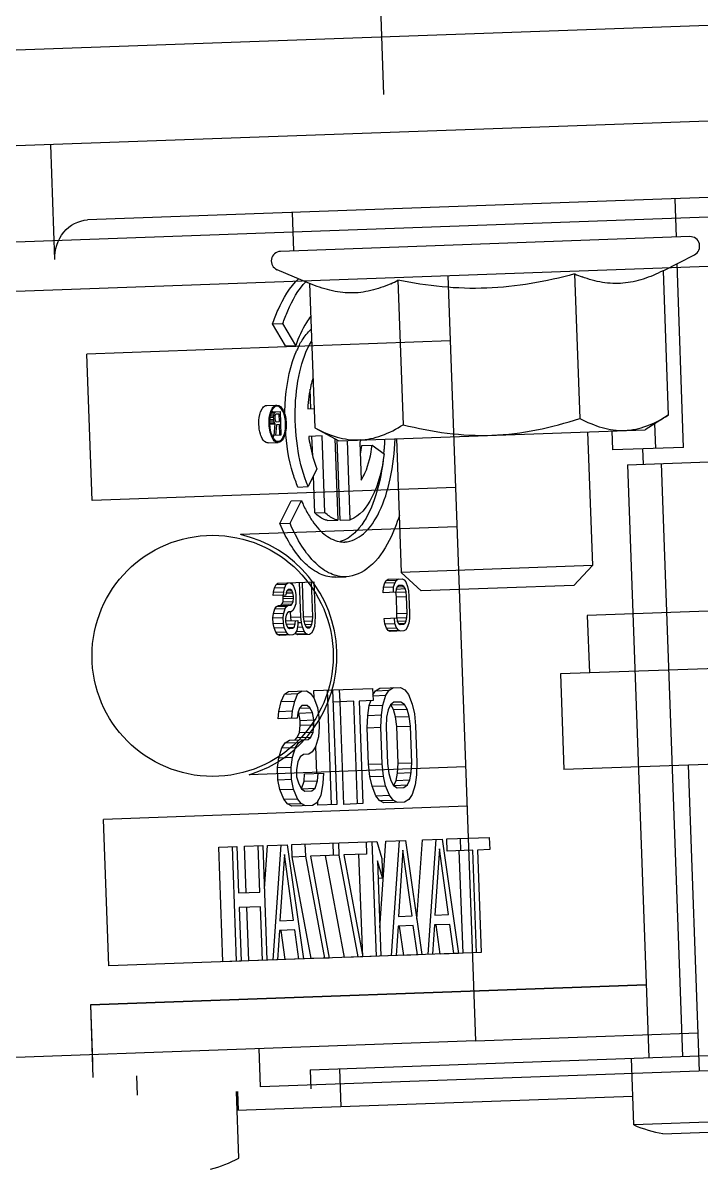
# Model space of a CAD drawing. Header units: millimetres. Extents: x 8884 to 18446, y 10737 to 16556.
# Drawn here: x 11181.002 to 11181.888, y 15459.69 to 15461.187 of the extents above; entities that cross this region are included whole.
import ezdxf

# ---------------------------------------------------------------- set-up
doc = ezdxf.new("R2010")
doc.units = ezdxf.units.MM
doc.layers.add('ENSAMBLES', color=7, linetype='Continuous')
doc.layers.add('FEATURES', color=7, linetype='Continuous')

msp = doc.modelspace()

# ---------------------------------------------------------------- linework, layer by layer
at = {"color": 252, "linetype": 'Continuous'}
for p, q in [((11181.4736, 15461.094, 84.487), (11181.4664, 15461.2939, 84.487)), ((11182.3454, 15461.2004, 84.487), (11180.1968, 15461.1231, 84.487)), ((11182.3499, 15461.0755, 84.487), (11180.2012, 15460.9982, 84.487)), ((11180.8553, 15460.8967, 84.487), (11182.3543, 15460.9506, 84.487)), ((11181.8556, 15460.9076, 84.487), (11181.8538, 15460.9576, 84.487)), ((11181.3559, 15460.8896, 84.487), (11181.3541, 15460.9396, 84.487)), ((11181.8731, 15460.9082, 84.487), (11181.3384, 15460.889, 84.487)), ((11182.3567, 15460.8856, 84.487), (11180.8577, 15460.8317, 84.487)), ((11181.8381, 15460.8636, 84.487), (11181.8792, 15460.8846, 84.487)), ((11181.3765, 15460.847, 84.487), (11181.334, 15460.865, 84.487)), ((11181.5572, 15460.8569, 84.487), (11181.5931, 15459.8575, 84.487)), ((11181.7227, 15460.8595, 84.487), (11181.7295, 15460.6708, 84.487)), ((11181.8381, 15460.8636, 84.487), (11181.8449, 15460.6749, 84.487)), ((11181.3765, 15460.847, 84.487), (11181.3833, 15460.6583, 84.487)), ((11181.4919, 15460.8512, 84.487), (11181.4987, 15460.6625, 84.487)), ((11181.5603, 15460.7719, 84.487), (11181.0856, 15460.7548, 84.487)), ((11181.0924, 15460.5634, 84.487), (11181.0856, 15460.7548, 84.487)), ((11181.8449, 15460.6749, 84.487), (11181.8146, 15460.656, 84.487)), ((11181.3833, 15460.6583, 84.487), (11181.4148, 15460.6416, 84.487)), ((11181.4148, 15460.6416, 84.487), (11181.8146, 15460.656, 84.487)), ((11181.7396, 15460.6533, 84.487), (11181.7459, 15460.4784, 84.487)), ((11181.4898, 15460.6443, 84.487), (11181.4961, 15460.4694, 84.487)), ((11181.5671, 15460.5805, 84.487), (11181.0924, 15460.5634, 84.487)), ((11181.569, 15460.529, 84.487), (11181.2862, 15460.5189, 84.487)), ((11181.7459, 15460.4784, 84.487), (11181.4961, 15460.4694, 84.487)), ((11181.4961, 15460.4694, 84.487), (11181.522, 15460.4453, 84.487)), ((11181.7459, 15460.4784, 84.487), (11181.7218, 15460.4525, 84.487)), ((11181.7218, 15460.4525, 84.487), (11181.522, 15460.4453, 84.487)), ((11182.3729, 15460.4359, 84.487), (11181.7392, 15460.4131, 84.487)), ((11181.7392, 15460.4131, 84.487), (11181.7419, 15460.3382, 84.487)), ((11182.3756, 15460.3609, 84.487), (11181.7043, 15460.3368, 84.487)), ((11181.7043, 15460.3368, 84.487), (11181.7087, 15460.2119, 84.487)), ((11182.38, 15460.236, 84.487), (11181.7087, 15460.2119, 84.487)), ((11181.5803, 15460.2153, 84.487), (11181.2975, 15460.2051, 84.487)), ((11181.8857, 15459.818, 84.487), (11181.8713, 15460.2177, 84.487)), ((11181.5821, 15460.1639, 84.487), (11181.1074, 15460.1468, 84.487)), ((11181.1143, 15459.9554, 84.487), (11181.1074, 15460.1468, 84.487)), ((11181.589, 15459.9724, 84.487), (11181.1144, 15459.9554, 84.487)), ((11181.5931, 15459.8575, 84.487), (11181.8839, 15459.868, 84.487)), ((11181.5931, 15459.8575, 84.487), (11180.8497, 15459.8308, 84.487)), ((11181.5931, 15459.8576, 84.487), (11181.5931, 15459.8575, 84.487)), ((11181.3125, 15459.7974, 84.487), (11181.3107, 15459.8473, 84.487)), ((11182.3944, 15459.8363, 84.487), (11181.3125, 15459.7974, 84.487))]:
    msp.add_line(p, q, dxfattribs=at)
msp.add_circle((11181.2498, 15460.3605, 84.487), 0.1575, dxfattribs=at)
for centre, radius, start, end in [((11181.8735, 15460.8958, 84.487), 0.0125, 297.0597, 92.0597), ((11181.3389, 15460.8765, 84.487), 0.0125, 92.0597, 247.0597), ((11181.8015, 15461.0452, 84.487), 0.2017, 247.0142, 249.9669), ((11181.4, 15461.0308, 84.487), 0.2017, 294.1524, 297.1052), ((11181.2498, 15460.3605, 84.487), 0.1625, 287.0597, 77.0597)]:
    msp.add_arc(centre, radius, start, end, dxfattribs=at)
for points, start_tangent, end_tangent in [([(11181.7227, 15460.8595, 84.487), (11181.6658, 15460.8469, 84.487), (11181.6078, 15460.8409, 84.487)], (-0.96509, -0.261918), (-0.999354, -0.03594)), ([(11181.8381, 15460.8636, 84.487), (11181.8122, 15460.8528, 84.487), (11181.7858, 15460.8474, 84.487), (11181.759, 15460.8485, 84.487), (11181.7324, 15460.8557, 84.487)], (-0.890533, -0.454918), (-0.93977, 0.341809)), ([(11181.4825, 15460.8467, 84.487), (11181.4564, 15460.8377, 84.487), (11181.4298, 15460.8346, 84.487), (11181.4031, 15460.8381, 84.487), (11181.3765, 15460.847, 84.487)], (-0.912788, -0.408433), (-0.920911, 0.389773)), ([(11181.6078, 15460.8409, 84.487), (11181.5496, 15460.8427, 84.487), (11181.4919, 15460.8512, 84.487)], (-0.999354, -0.03594), (-0.981411, 0.191916)), ([(11181.4416, 15460.6426, 84.487), (11181.4562, 15460.6443, 84.487), (11181.4706, 15460.6484, 84.487), (11181.4987, 15460.6625, 84.487)], (0.999354, 0.03594), (0.847496, 0.530802)), ([(11181.4987, 15460.6625, 84.487), (11181.5562, 15460.6515, 84.487), (11181.6147, 15460.6488, 84.487)], (0.970116, -0.242641), (0.999354, 0.03594)), ([(11181.6147, 15460.6488, 84.487), (11181.6729, 15460.6557, 84.487), (11181.7295, 15460.6708, 84.487)], (0.999354, 0.03594), (0.95018, 0.311701)), ([(11181.7295, 15460.6708, 84.487), (11181.7585, 15460.6588, 84.487), (11181.7731, 15460.6557, 84.487), (11181.7878, 15460.655, 84.487)], (0.883436, -0.468552), (0.999354, 0.03594)), ([(11181.7878, 15460.655, 84.487), (11181.8024, 15460.6568, 84.487), (11181.8168, 15460.6609, 84.487), (11181.8449, 15460.6749, 84.487)], (0.999354, 0.03594), (0.847496, 0.530802)), ([(11181.3833, 15460.6583, 84.487), (11181.4123, 15460.6463, 84.487), (11181.4269, 15460.6433, 84.487), (11181.4416, 15460.6426, 84.487)], (0.883436, -0.468552), (0.999354, 0.03594))]:
    msp.add_spline(points, degree=3, dxfattribs=dict(at, start_tangent=start_tangent, end_tangent=end_tangent))
at = {"layer": 'ENSAMBLES', "color": 252, "linetype": 'Continuous'}
for p, q in [((11181.0437, 15460.8784, 84.487), (11181.0383, 15461.0283, 84.487)), ((11182.3824, 15460.9766, 84.487), (11181.0864, 15460.93, 84.487)), ((11181.865, 15460.6328, 84.487), (11181.8564, 15460.873, 84.487)), ((11181.3282, 15460.7941, 84.487), (11181.3415, 15460.7946, 84.487)), ((11181.345, 15460.7654, 84.487), (11181.3282, 15460.7941, 84.487)), ((11181.3584, 15460.7659, 84.487), (11181.3415, 15460.7946, 84.487)), ((11181.345, 15460.7654, 84.487), (11181.3584, 15460.7659, 84.487)), ((11181.3783, 15460.6833, 84.487), (11181.3773, 15460.7089, 84.487)), ((11181.3204, 15460.6877, 84.487), (11181.3338, 15460.6882, 84.487)), ((11181.3259, 15460.6767, 84.487), (11181.3303, 15460.6768, 84.487)), ((11181.3266, 15460.6787, 84.487), (11181.3312, 15460.6788, 84.487)), ((11181.3268, 15460.6793, 84.487), (11181.3379, 15460.6797, 84.487)), ((11181.3297, 15460.6742, 84.487), (11181.3303, 15460.6768, 84.487)), ((11181.3303, 15460.6768, 84.487), (11181.3312, 15460.6788, 84.487)), ((11181.3315, 15460.6756, 84.487), (11181.3311, 15460.6742, 84.487)), ((11181.3312, 15460.6788, 84.487), (11181.3323, 15460.6795, 84.487)), ((11181.3322, 15460.6763, 84.487), (11181.3315, 15460.6756, 84.487)), ((11181.3366, 15460.6764, 84.487), (11181.3322, 15460.6763, 84.487)), ((11181.337, 15460.6666, 84.487), (11181.3366, 15460.6764, 84.487)), ((11181.3379, 15460.6797, 84.487), (11181.339, 15460.6489, 84.487)), ((11181.374, 15460.6832, 84.487), (11181.3824, 15460.6835, 84.487)), ((11181.3241, 15460.6674, 84.487), (11181.3299, 15460.6676, 84.487)), ((11181.3242, 15460.6648, 84.487), (11181.3307, 15460.665, 84.487)), ((11181.3242, 15460.6635, 84.487), (11181.3317, 15460.6637, 84.487)), ((11181.3246, 15460.6694, 84.487), (11181.3296, 15460.6696, 84.487)), ((11181.3248, 15460.672, 84.487), (11181.3295, 15460.6722, 84.487)), ((11181.3251, 15460.674, 84.487), (11181.3297, 15460.6742, 84.487)), ((11181.3295, 15460.6722, 84.487), (11181.3297, 15460.6742, 84.487)), ((11181.3296, 15460.6696, 84.487), (11181.3295, 15460.6722, 84.487)), ((11181.3299, 15460.6676, 84.487), (11181.3296, 15460.6696, 84.487)), ((11181.3307, 15460.665, 84.487), (11181.3299, 15460.6676, 84.487)), ((11181.3302, 15460.6486, 84.487), (11181.3317, 15460.6637, 84.487)), ((11181.3317, 15460.6637, 84.487), (11181.3307, 15460.665, 84.487)), ((11181.3311, 15460.6742, 84.487), (11181.3309, 15460.6723, 84.487)), ((11181.3309, 15460.6723, 84.487), (11181.331, 15460.6703, 84.487)), ((11181.331, 15460.6703, 84.487), (11181.3313, 15460.6683, 84.487)), ((11181.3313, 15460.6683, 84.487), (11181.3318, 15460.667, 84.487)), ((11181.3318, 15460.667, 84.487), (11181.3326, 15460.6664, 84.487)), ((11181.3332, 15460.6625, 84.487), (11181.3318, 15460.6486, 84.487)), ((11181.3326, 15460.6664, 84.487), (11181.337, 15460.6666, 84.487)), ((11181.3371, 15460.6626, 84.487), (11181.3332, 15460.6625, 84.487)), ((11181.3376, 15460.6488, 84.487), (11181.3371, 15460.6626, 84.487)), ((11181.8287, 15460.6315, 84.487), (11181.8276, 15460.6641, 84.487)), ((11181.3274, 15460.6481, 84.487), (11181.3288, 15460.6455, 84.487)), ((11181.339, 15460.6489, 84.487), (11181.3276, 15460.6485, 84.487)), ((11181.3292, 15460.6473, 84.487), (11181.3284, 15460.6455, 84.487)), ((11181.3929, 15460.6478, 84.487), (11181.3753, 15460.6472, 84.487)), ((11181.3805, 15460.6216, 84.487), (11181.3795, 15460.6473, 84.487)), ((11181.3965, 15460.5476, 84.487), (11181.3929, 15460.6478, 84.487)), ((11181.7727, 15460.6295, 84.487), (11181.7718, 15460.6544, 84.487)), ((11181.3222, 15460.6388, 84.487), (11181.3355, 15460.6393, 84.487)), ((11181.4094, 15460.6445, 84.487), (11181.4132, 15460.5377, 84.487)), ((11181.4162, 15460.5378, 84.487), (11181.4124, 15460.6429, 84.487)), ((11181.4296, 15460.5383, 84.487), (11181.4258, 15460.642, 84.487)), ((11181.4438, 15460.643, 84.487), (11181.4423, 15460.6398, 84.487)), ((11181.4423, 15460.6398, 84.487), (11181.444, 15460.5901, 84.487)), ((11181.4449, 15460.6354, 84.487), (11181.4582, 15460.6358, 84.487)), ((11181.4582, 15460.6358, 84.487), (11181.4738, 15460.6243, 84.487)), ((11181.865, 15460.6328, 84.487), (11181.7727, 15460.6295, 84.487)), ((11181.8113, 15460.6308, 84.487), (11181.812, 15460.6109, 84.487)), ((11181.3861, 15460.6048, 84.487), (11181.3746, 15460.5816, 84.487)), ((11181.3832, 15460.5472, 84.487), (11181.3814, 15460.5954, 84.487)), ((11181.3612, 15460.5811, 84.487), (11181.3746, 15460.5816, 84.487)), ((11181.3375, 15460.5333, 84.487), (11181.3523, 15460.5631, 84.487)), ((11181.3509, 15460.5338, 84.487), (11181.3657, 15460.5636, 84.487)), ((11181.3523, 15460.5631, 84.487), (11181.3657, 15460.5636, 84.487)), ((11181.3832, 15460.5472, 84.487), (11181.3965, 15460.5476, 84.487)), ((11181.3375, 15460.5333, 84.487), (11181.3509, 15460.5338, 84.487)), ((11181.3999, 15460.5373, 84.487), (11181.4132, 15460.5377, 84.487)), ((11181.4162, 15460.5378, 84.487), (11181.4296, 15460.5383, 84.487)), ((11181.3308, 15460.4494, 84.487), (11181.3327, 15460.4538, 84.487)), ((11181.3327, 15460.4538, 84.487), (11181.3352, 15460.4554, 84.487)), ((11181.3327, 15460.4538, 84.487), (11181.346, 15460.4543, 84.487)), ((11181.3352, 15460.4554, 84.487), (11181.3821, 15460.4571, 84.487)), ((11181.3441, 15460.4499, 84.487), (11181.346, 15460.4543, 84.487)), ((11181.346, 15460.4543, 84.487), (11181.3486, 15460.4559, 84.487)), ((11181.3511, 15460.4559, 84.487), (11181.3533, 15460.4546, 84.487)), ((11181.3533, 15460.4546, 84.487), (11181.3554, 15460.4517, 84.487)), ((11181.3554, 15460.4517, 84.487), (11181.3577, 15460.446, 84.487)), ((11181.3652, 15460.4114, 84.487), (11181.3635, 15460.4564, 84.487)), ((11181.3666, 15460.4565, 84.487), (11181.3682, 15460.4115, 84.487)), ((11181.3806, 15460.412, 84.487), (11181.379, 15460.457, 84.487)), ((11181.3821, 15460.4571, 84.487), (11181.3837, 15460.4121, 84.487)), ((11181.4107, 15460.4633, 84.487), (11181.4241, 15460.4638, 84.487)), ((11181.4729, 15460.4502, 84.487), (11181.4747, 15460.456, 84.487)), ((11181.4729, 15460.4502, 84.487), (11181.4862, 15460.4506, 84.487)), ((11181.4747, 15460.456, 84.487), (11181.4767, 15460.459, 84.487)), ((11181.4747, 15460.456, 84.487), (11181.4881, 15460.4565, 84.487)), ((11181.4767, 15460.459, 84.487), (11181.4792, 15460.4606, 84.487)), ((11181.4767, 15460.459, 84.487), (11181.49, 15460.4595, 84.487)), ((11181.4792, 15460.4606, 84.487), (11181.4972, 15460.4612, 84.487)), ((11181.486, 15460.4434, 84.487), (11181.4862, 15460.4506, 84.487)), ((11181.4862, 15460.4506, 84.487), (11181.4881, 15460.4565, 84.487)), ((11181.4881, 15460.4565, 84.487), (11181.49, 15460.4595, 84.487)), ((11181.4909, 15460.4508, 84.487), (11181.4894, 15460.4478, 84.487)), ((11181.49, 15460.4595, 84.487), (11181.4926, 15460.461, 84.487)), ((11181.4929, 15460.4523, 84.487), (11181.4909, 15460.4508, 84.487)), ((11181.4909, 15460.4508, 84.487), (11181.4996, 15460.4511, 84.487)), ((11181.4975, 15460.4525, 84.487), (11181.4929, 15460.4523, 84.487)), ((11181.4972, 15460.4612, 84.487), (11181.4998, 15460.4598, 84.487)), ((11181.4996, 15460.4511, 84.487), (11181.4975, 15460.4525, 84.487)), ((11181.5013, 15460.4483, 84.487), (11181.4996, 15460.4511, 84.487)), ((11181.4998, 15460.4598, 84.487), (11181.502, 15460.457, 84.487)), ((11181.502, 15460.457, 84.487), (11181.5043, 15460.4513, 84.487)), ((11181.5043, 15460.4513, 84.487), (11181.5055, 15460.4455, 84.487)), ((11181.3291, 15460.4392, 84.487), (11181.3294, 15460.4435, 84.487)), ((11181.3455, 15460.4398, 84.487), (11181.3291, 15460.4392, 84.487)), ((11181.3294, 15460.4435, 84.487), (11181.3308, 15460.4494, 84.487)), ((11181.3294, 15460.4435, 84.487), (11181.3428, 15460.444, 84.487)), ((11181.3308, 15460.4494, 84.487), (11181.3441, 15460.4499, 84.487)), ((11181.342, 15460.4382, 84.487), (11181.3418, 15460.4396, 84.487)), ((11181.342, 15460.4382, 84.487), (11181.3554, 15460.4387, 84.487)), ((11181.3421, 15460.4353, 84.487), (11181.342, 15460.4382, 84.487)), ((11181.3421, 15460.4353, 84.487), (11181.3555, 15460.4358, 84.487)), ((11181.3424, 15460.4397, 84.487), (11181.3428, 15460.444, 84.487)), ((11181.3428, 15460.444, 84.487), (11181.3441, 15460.4499, 84.487)), ((11181.3459, 15460.4427, 84.487), (11181.3455, 15460.4398, 84.487)), ((11181.3469, 15460.4456, 84.487), (11181.3459, 15460.4427, 84.487)), ((11181.3459, 15460.4427, 84.487), (11181.3547, 15460.443, 84.487)), ((11181.3484, 15460.4471, 84.487), (11181.3469, 15460.4456, 84.487)), ((11181.3469, 15460.4456, 84.487), (11181.3531, 15460.4458, 84.487)), ((11181.3515, 15460.4472, 84.487), (11181.3484, 15460.4471, 84.487)), ((11181.3531, 15460.4458, 84.487), (11181.3515, 15460.4472, 84.487)), ((11181.3547, 15460.443, 84.487), (11181.3531, 15460.4458, 84.487)), ((11181.3554, 15460.4387, 84.487), (11181.3547, 15460.443, 84.487)), ((11181.3551, 15460.4314, 84.487), (11181.3555, 15460.4358, 84.487)), ((11181.3555, 15460.4358, 84.487), (11181.3554, 15460.4387, 84.487)), ((11181.3577, 15460.446, 84.487), (11181.3584, 15460.4402, 84.487)), ((11181.3584, 15460.4402, 84.487), (11181.3586, 15460.4344, 84.487)), ((11181.4726, 15460.4429, 84.487), (11181.4729, 15460.4502, 84.487)), ((11181.4891, 15460.4435, 84.487), (11181.4726, 15460.4429, 84.487)), ((11181.4894, 15460.4478, 84.487), (11181.4891, 15460.4435, 84.487)), ((11181.4891, 15460.4435, 84.487), (11181.5025, 15460.444, 84.487)), ((11181.4898, 15460.4377, 84.487), (11181.4891, 15460.4435, 84.487)), ((11181.4894, 15460.4478, 84.487), (11181.5013, 15460.4483, 84.487)), ((11181.4898, 15460.4377, 84.487), (11181.5032, 15460.4382, 84.487)), ((11181.4906, 15460.4159, 84.487), (11181.4898, 15460.4377, 84.487)), ((11181.5025, 15460.444, 84.487), (11181.5013, 15460.4483, 84.487)), ((11181.5032, 15460.4382, 84.487), (11181.5025, 15460.444, 84.487)), ((11181.504, 15460.4164, 84.487), (11181.5032, 15460.4382, 84.487)), ((11181.5055, 15460.4455, 84.487), (11181.5063, 15460.4383, 84.487)), ((11181.5063, 15460.4383, 84.487), (11181.5071, 15460.4165, 84.487)), ((11181.3294, 15460.4159, 84.487), (11181.3312, 15460.4218, 84.487)), ((11181.3312, 15460.4218, 84.487), (11181.3332, 15460.4248, 84.487)), ((11181.3312, 15460.4218, 84.487), (11181.3446, 15460.4223, 84.487)), ((11181.3332, 15460.4248, 84.487), (11181.3357, 15460.4263, 84.487)), ((11181.3332, 15460.4248, 84.487), (11181.3466, 15460.4253, 84.487)), ((11181.3357, 15460.4263, 84.487), (11181.3522, 15460.4269, 84.487)), ((11181.3388, 15460.4264, 84.487), (11181.3403, 15460.428, 84.487)), ((11181.3403, 15460.428, 84.487), (11181.3418, 15460.4309, 84.487)), ((11181.3403, 15460.428, 84.487), (11181.3537, 15460.4284, 84.487)), ((11181.3418, 15460.4309, 84.487), (11181.3421, 15460.4353, 84.487)), ((11181.3418, 15460.4309, 84.487), (11181.3551, 15460.4314, 84.487)), ((11181.3428, 15460.4164, 84.487), (11181.3446, 15460.4223, 84.487)), ((11181.3446, 15460.4223, 84.487), (11181.3466, 15460.4253, 84.487)), ((11181.3466, 15460.4253, 84.487), (11181.3491, 15460.4268, 84.487)), ((11181.3522, 15460.4269, 84.487), (11181.3537, 15460.4284, 84.487)), ((11181.3537, 15460.4284, 84.487), (11181.3551, 15460.4314, 84.487)), ((11181.3565, 15460.4227, 84.487), (11181.3545, 15460.4197, 84.487)), ((11181.3583, 15460.4286, 84.487), (11181.3565, 15460.4227, 84.487)), ((11181.3586, 15460.4344, 84.487), (11181.3583, 15460.4286, 84.487)), ((11181.3286, 15460.4101, 84.487), (11181.3294, 15460.4159, 84.487)), ((11181.3286, 15460.4101, 84.487), (11181.3419, 15460.4106, 84.487)), ((11181.3288, 15460.4028, 84.487), (11181.3286, 15460.4101, 84.487)), ((11181.3294, 15460.4159, 84.487), (11181.3428, 15460.4164, 84.487)), ((11181.3419, 15460.4106, 84.487), (11181.3428, 15460.4164, 84.487)), ((11181.3422, 15460.4033, 84.487), (11181.3419, 15460.4106, 84.487)), ((11181.3447, 15460.4063, 84.487), (11181.3612, 15460.4069, 84.487)), ((11181.346, 15460.4136, 84.487), (11181.3451, 15460.4092, 84.487)), ((11181.3451, 15460.4092, 84.487), (11181.3452, 15460.4049, 84.487)), ((11181.3474, 15460.4166, 84.487), (11181.346, 15460.4136, 84.487)), ((11181.3494, 15460.4181, 84.487), (11181.3474, 15460.4166, 84.487)), ((11181.3525, 15460.4182, 84.487), (11181.3494, 15460.4181, 84.487)), ((11181.3518, 15460.4109, 84.487), (11181.3515, 15460.4182, 84.487)), ((11181.3518, 15460.4109, 84.487), (11181.3652, 15460.4114, 84.487)), ((11181.3523, 15460.4066, 84.487), (11181.3518, 15460.4109, 84.487)), ((11181.3545, 15460.4197, 84.487), (11181.3525, 15460.4182, 84.487)), ((11181.3577, 15460.4024, 84.487), (11181.3581, 15460.4068, 84.487)), ((11181.3612, 15460.4069, 84.487), (11181.3609, 15460.4011, 84.487)), ((11181.3659, 15460.4042, 84.487), (11181.3652, 15460.4114, 84.487)), ((11181.3682, 15460.4115, 84.487), (11181.3806, 15460.412, 84.487)), ((11181.3682, 15460.4115, 84.487), (11181.369, 15460.4057, 84.487)), ((11181.369, 15460.4057, 84.487), (11181.3803, 15460.4061, 84.487)), ((11181.369, 15460.4057, 84.487), (11181.3702, 15460.4014, 84.487)), ((11181.3795, 15460.4017, 84.487), (11181.3803, 15460.4061, 84.487)), ((11181.3803, 15460.4061, 84.487), (11181.3806, 15460.412, 84.487)), ((11181.3837, 15460.4121, 84.487), (11181.3835, 15460.4048, 84.487)), ((11181.4738, 15460.4095, 84.487), (11181.4903, 15460.4101, 84.487)), ((11181.4746, 15460.4023, 84.487), (11181.4738, 15460.4095, 84.487)), ((11181.4879, 15460.4027, 84.487), (11181.4872, 15460.41, 84.487)), ((11181.4903, 15460.4101, 84.487), (11181.4906, 15460.4159, 84.487)), ((11181.4903, 15460.4101, 84.487), (11181.5037, 15460.4106, 84.487)), ((11181.4903, 15460.4101, 84.487), (11181.4909, 15460.4058, 84.487)), ((11181.4904, 15460.4057, 84.487), (11181.5028, 15460.4062, 84.487)), ((11181.4906, 15460.4159, 84.487), (11181.504, 15460.4164, 84.487)), ((11181.4909, 15460.4058, 84.487), (11181.4926, 15460.4029, 84.487)), ((11181.5013, 15460.4032, 84.487), (11181.5028, 15460.4062, 84.487)), ((11181.5028, 15460.4062, 84.487), (11181.5037, 15460.4106, 84.487)), ((11181.5037, 15460.4106, 84.487), (11181.504, 15460.4164, 84.487)), ((11181.5068, 15460.4092, 84.487), (11181.506, 15460.4034, 84.487)), ((11181.5071, 15460.4165, 84.487), (11181.5068, 15460.4092, 84.487)), ((11181.3288, 15460.4028, 84.487), (11181.3422, 15460.4033, 84.487)), ((11181.3301, 15460.3971, 84.487), (11181.3288, 15460.4028, 84.487)), ((11181.3301, 15460.3971, 84.487), (11181.3434, 15460.3975, 84.487)), ((11181.3323, 15460.3913, 84.487), (11181.3301, 15460.3971, 84.487)), ((11181.3323, 15460.3913, 84.487), (11181.3457, 15460.3918, 84.487)), ((11181.3345, 15460.3885, 84.487), (11181.3323, 15460.3913, 84.487)), ((11181.3434, 15460.3975, 84.487), (11181.3422, 15460.4033, 84.487)), ((11181.3457, 15460.3918, 84.487), (11181.3434, 15460.3975, 84.487)), ((11181.3452, 15460.4049, 84.487), (11181.3464, 15460.4006, 84.487)), ((11181.3479, 15460.389, 84.487), (11181.3457, 15460.3918, 84.487)), ((11181.3464, 15460.402, 84.487), (11181.3577, 15460.4024, 84.487)), ((11181.3464, 15460.4006, 84.487), (11181.3481, 15460.3977, 84.487)), ((11181.3481, 15460.3977, 84.487), (11181.3563, 15460.398, 84.487)), ((11181.3481, 15460.3977, 84.487), (11181.3502, 15460.3963, 84.487)), ((11181.3502, 15460.3963, 84.487), (11181.3543, 15460.3965, 84.487)), ((11181.3543, 15460.3965, 84.487), (11181.3563, 15460.398, 84.487)), ((11181.3563, 15460.398, 84.487), (11181.3577, 15460.4024, 84.487)), ((11181.3596, 15460.3938, 84.487), (11181.3572, 15460.3893, 84.487)), ((11181.3588, 15460.3923, 84.487), (11181.3694, 15460.3927, 84.487)), ((11181.3609, 15460.4011, 84.487), (11181.3596, 15460.3938, 84.487)), ((11181.3604, 15460.3982, 84.487), (11181.3672, 15460.3984, 84.487)), ((11181.3613, 15460.404, 84.487), (11181.3659, 15460.4042, 84.487)), ((11181.3672, 15460.3984, 84.487), (11181.3659, 15460.4042, 84.487)), ((11181.3694, 15460.3927, 84.487), (11181.3672, 15460.3984, 84.487)), ((11181.3716, 15460.3898, 84.487), (11181.3694, 15460.3927, 84.487)), ((11181.3702, 15460.4014, 84.487), (11181.3795, 15460.4017, 84.487)), ((11181.3702, 15460.4014, 84.487), (11181.3718, 15460.3986, 84.487)), ((11181.3718, 15460.3986, 84.487), (11181.378, 15460.3988, 84.487)), ((11181.3718, 15460.3986, 84.487), (11181.3739, 15460.3972, 84.487)), ((11181.3739, 15460.3972, 84.487), (11181.376, 15460.3973, 84.487)), ((11181.376, 15460.3973, 84.487), (11181.378, 15460.3988, 84.487)), ((11181.378, 15460.3988, 84.487), (11181.3795, 15460.4017, 84.487)), ((11181.3808, 15460.3931, 84.487), (11181.3788, 15460.3901, 84.487)), ((11181.3827, 15460.399, 84.487), (11181.3808, 15460.3931, 84.487)), ((11181.3835, 15460.4048, 84.487), (11181.3827, 15460.399, 84.487)), ((11181.4746, 15460.4023, 84.487), (11181.4879, 15460.4027, 84.487)), ((11181.4768, 15460.3965, 84.487), (11181.4746, 15460.4023, 84.487)), ((11181.4768, 15460.3965, 84.487), (11181.4902, 15460.397, 84.487)), ((11181.479, 15460.3937, 84.487), (11181.4768, 15460.3965, 84.487)), ((11181.479, 15460.3937, 84.487), (11181.4924, 15460.3942, 84.487)), ((11181.4816, 15460.3923, 84.487), (11181.479, 15460.3937, 84.487)), ((11181.4997, 15460.393, 84.487), (11181.4816, 15460.3923, 84.487)), ((11181.4902, 15460.397, 84.487), (11181.4879, 15460.4027, 84.487)), ((11181.4924, 15460.3942, 84.487), (11181.4902, 15460.397, 84.487)), ((11181.495, 15460.3928, 84.487), (11181.4924, 15460.3942, 84.487)), ((11181.4926, 15460.4029, 84.487), (11181.5013, 15460.4032, 84.487)), ((11181.4926, 15460.4029, 84.487), (11181.4947, 15460.4015, 84.487)), ((11181.4947, 15460.4015, 84.487), (11181.4993, 15460.4017, 84.487)), ((11181.4993, 15460.4017, 84.487), (11181.5013, 15460.4032, 84.487)), ((11181.5022, 15460.3945, 84.487), (11181.4997, 15460.393, 84.487)), ((11181.5041, 15460.3975, 84.487), (11181.5022, 15460.3945, 84.487)), ((11181.506, 15460.4034, 84.487), (11181.5041, 15460.3975, 84.487)), ((11181.3345, 15460.3885, 84.487), (11181.3479, 15460.389, 84.487)), ((11181.3371, 15460.3872, 84.487), (11181.3345, 15460.3885, 84.487)), ((11181.3546, 15460.3878, 84.487), (11181.3371, 15460.3872, 84.487)), ((11181.3505, 15460.3876, 84.487), (11181.3479, 15460.389, 84.487)), ((11181.3572, 15460.3893, 84.487), (11181.3546, 15460.3878, 84.487)), ((11181.3583, 15460.3894, 84.487), (11181.3579, 15460.3899, 84.487)), ((11181.3583, 15460.3894, 84.487), (11181.3716, 15460.3898, 84.487)), ((11181.3609, 15460.388, 84.487), (11181.3583, 15460.3894, 84.487)), ((11181.3763, 15460.3886, 84.487), (11181.3609, 15460.388, 84.487)), ((11181.3742, 15460.3885, 84.487), (11181.3716, 15460.3898, 84.487)), ((11181.3788, 15460.3901, 84.487), (11181.3763, 15460.3886, 84.487)), ((11181.382, 15460.3152, 84.487), (11181.4587, 15460.318, 84.487)), ((11181.4052, 15460.166, 84.487), (11181.3998, 15460.3159, 84.487)), ((11181.4066, 15460.3161, 84.487), (11181.412, 15460.1662, 84.487)), ((11181.4162, 15460.3005, 84.487), (11181.4156, 15460.3164, 84.487)), ((11181.4587, 15460.318, 84.487), (11181.4593, 15460.302, 84.487)), ((11181.4626, 15460.3149, 84.487), (11181.4682, 15460.3183, 84.487)), ((11181.4682, 15460.3183, 84.487), (11181.495, 15460.3193, 84.487)), ((11181.4804, 15460.3156, 84.487), (11181.486, 15460.319, 84.487)), ((11181.495, 15460.3193, 84.487), (11181.5008, 15460.3163, 84.487)), ((11181.5008, 15460.3163, 84.487), (11181.5056, 15460.3101, 84.487)), ((11181.3364, 15460.288, 84.487), (11181.3393, 15460.3009, 84.487)), ((11181.3393, 15460.3009, 84.487), (11181.3435, 15460.3106, 84.487)), ((11181.3393, 15460.3009, 84.487), (11181.3571, 15460.3015, 84.487)), ((11181.3435, 15460.3106, 84.487), (11181.3491, 15460.314, 84.487)), ((11181.3435, 15460.3106, 84.487), (11181.3613, 15460.3113, 84.487)), ((11181.3491, 15460.314, 84.487), (11181.3725, 15460.3149, 84.487)), ((11181.3542, 15460.2887, 84.487), (11181.3571, 15460.3015, 84.487)), ((11181.3571, 15460.3015, 84.487), (11181.3613, 15460.3113, 84.487)), ((11181.3613, 15460.3113, 84.487), (11181.3669, 15460.3147, 84.487)), ((11181.3725, 15460.3149, 84.487), (11181.3772, 15460.3118, 84.487)), ((11181.3772, 15460.3118, 84.487), (11181.382, 15460.3056, 84.487)), ((11181.3823, 15460.3056, 84.487), (11181.382, 15460.3152, 84.487)), ((11181.382, 15460.3056, 84.487), (11181.387, 15460.293, 84.487)), ((11181.4344, 15460.3011, 84.487), (11181.4071, 15460.3002, 84.487)), ((11181.4392, 15460.1672, 84.487), (11181.4344, 15460.3011, 84.487)), ((11181.4593, 15460.302, 84.487), (11181.4412, 15460.3014, 84.487)), ((11181.4412, 15460.3014, 84.487), (11181.446, 15460.1674, 84.487)), ((11181.4542, 15460.2955, 84.487), (11181.4563, 15460.3019, 84.487)), ((11181.459, 15460.3095, 84.487), (11181.4626, 15460.3149, 84.487)), ((11181.4591, 15460.3084, 84.487), (11181.4761, 15460.309, 84.487)), ((11181.4626, 15460.3149, 84.487), (11181.4804, 15460.3156, 84.487)), ((11181.472, 15460.2961, 84.487), (11181.4761, 15460.309, 84.487)), ((11181.4761, 15460.309, 84.487), (11181.4804, 15460.3156, 84.487)), ((11181.5056, 15460.3101, 84.487), (11181.5106, 15460.2975, 84.487)), ((11181.3356, 15460.2784, 84.487), (11181.3364, 15460.288, 84.487)), ((11181.3364, 15460.288, 84.487), (11181.3542, 15460.2887, 84.487)), ((11181.3534, 15460.2791, 84.487), (11181.3542, 15460.2887, 84.487)), ((11181.3631, 15460.2922, 84.487), (11181.3611, 15460.2857, 84.487)), ((11181.3626, 15460.2858, 84.487), (11181.3616, 15460.2874, 84.487)), ((11181.3626, 15460.2858, 84.487), (11181.3804, 15460.2864, 84.487)), ((11181.3664, 15460.2955, 84.487), (11181.3631, 15460.2922, 84.487)), ((11181.3631, 15460.2922, 84.487), (11181.3767, 15460.2927, 84.487)), ((11181.3732, 15460.2957, 84.487), (11181.3664, 15460.2955, 84.487)), ((11181.3767, 15460.2927, 84.487), (11181.3732, 15460.2957, 84.487)), ((11181.3804, 15460.2864, 84.487), (11181.3767, 15460.2927, 84.487)), ((11181.3819, 15460.2769, 84.487), (11181.3804, 15460.2864, 84.487)), ((11181.387, 15460.293, 84.487), (11181.3885, 15460.2803, 84.487)), ((11181.4214, 15460.1665, 84.487), (11181.4166, 15460.3005, 84.487)), ((11181.4524, 15460.2826, 84.487), (11181.4542, 15460.2955, 84.487)), ((11181.4542, 15460.2955, 84.487), (11181.472, 15460.2961, 84.487)), ((11181.4702, 15460.2833, 84.487), (11181.472, 15460.2961, 84.487)), ((11181.4791, 15460.29, 84.487), (11181.4771, 15460.2803, 84.487)), ((11181.4822, 15460.2965, 84.487), (11181.4791, 15460.29, 84.487)), ((11181.4867, 15460.2998, 84.487), (11181.4822, 15460.2965, 84.487)), ((11181.4826, 15460.2965, 84.487), (11181.5004, 15460.2971, 84.487)), ((11181.4862, 15460.2902, 84.487), (11181.4826, 15460.2965, 84.487)), ((11181.4862, 15460.2902, 84.487), (11181.504, 15460.2909, 84.487)), ((11181.4888, 15460.2807, 84.487), (11181.4862, 15460.2902, 84.487)), ((11181.4957, 15460.3001, 84.487), (11181.4867, 15460.2998, 84.487)), ((11181.5004, 15460.2971, 84.487), (11181.4957, 15460.3001, 84.487)), ((11181.504, 15460.2909, 84.487), (11181.5004, 15460.2971, 84.487)), ((11181.5066, 15460.2814, 84.487), (11181.504, 15460.2909, 84.487)), ((11181.5106, 15460.2975, 84.487), (11181.5133, 15460.2848, 84.487)), ((11181.3602, 15460.2793, 84.487), (11181.3356, 15460.2784, 84.487)), ((11181.3611, 15460.2857, 84.487), (11181.3602, 15460.2793, 84.487)), ((11181.364, 15460.2762, 84.487), (11181.3626, 15460.2858, 84.487)), ((11181.364, 15460.2762, 84.487), (11181.3819, 15460.2769, 84.487)), ((11181.3643, 15460.2699, 84.487), (11181.364, 15460.2762, 84.487)), ((11181.3821, 15460.2705, 84.487), (11181.3819, 15460.2769, 84.487)), ((11181.3885, 15460.2803, 84.487), (11181.389, 15460.2676, 84.487)), ((11181.4518, 15460.2666, 84.487), (11181.4524, 15460.2826, 84.487)), ((11181.4524, 15460.2826, 84.487), (11181.4702, 15460.2833, 84.487)), ((11181.4697, 15460.2673, 84.487), (11181.4702, 15460.2833, 84.487)), ((11181.4771, 15460.2803, 84.487), (11181.4765, 15460.2675, 84.487)), ((11181.4888, 15460.2807, 84.487), (11181.5066, 15460.2814, 84.487)), ((11181.4904, 15460.268, 84.487), (11181.4888, 15460.2807, 84.487)), ((11181.5082, 15460.2687, 84.487), (11181.5066, 15460.2814, 84.487)), ((11181.5133, 15460.2848, 84.487), (11181.515, 15460.2689, 84.487)), ((11181.3603, 15460.2538, 84.487), (11181.3635, 15460.2603, 84.487)), ((11181.3635, 15460.2603, 84.487), (11181.3643, 15460.2699, 84.487)), ((11181.3635, 15460.2603, 84.487), (11181.3813, 15460.2609, 84.487)), ((11181.3643, 15460.2699, 84.487), (11181.3821, 15460.2705, 84.487)), ((11181.3781, 15460.2544, 84.487), (11181.3813, 15460.2609, 84.487)), ((11181.3813, 15460.2609, 84.487), (11181.3821, 15460.2705, 84.487)), ((11181.389, 15460.2676, 84.487), (11181.3883, 15460.2548, 84.487)), ((11181.4518, 15460.2666, 84.487), (11181.4697, 15460.2673, 84.487)), ((11181.4536, 15460.2188, 84.487), (11181.4518, 15460.2666, 84.487)), ((11181.4714, 15460.2194, 84.487), (11181.4697, 15460.2673, 84.487)), ((11181.4765, 15460.2675, 84.487), (11181.4782, 15460.2197, 84.487)), ((11181.4904, 15460.268, 84.487), (11181.5082, 15460.2687, 84.487)), ((11181.4921, 15460.2202, 84.487), (11181.4904, 15460.268, 84.487)), ((11181.5099, 15460.2208, 84.487), (11181.5082, 15460.2687, 84.487)), ((11181.515, 15460.2689, 84.487), (11181.5167, 15460.2211, 84.487)), ((11181.3404, 15460.2403, 84.487), (11181.3447, 15460.2468, 84.487)), ((11181.3404, 15460.2403, 84.487), (11181.3582, 15460.2409, 84.487)), ((11181.3447, 15460.2468, 84.487), (11181.3502, 15460.2502, 84.487)), ((11181.3447, 15460.2468, 84.487), (11181.3625, 15460.2474, 84.487)), ((11181.3502, 15460.2502, 84.487), (11181.3748, 15460.2511, 84.487)), ((11181.3541, 15460.228, 84.487), (11181.3582, 15460.2409, 84.487)), ((11181.357, 15460.2504, 84.487), (11181.3603, 15460.2538, 84.487)), ((11181.3582, 15460.2409, 84.487), (11181.3625, 15460.2474, 84.487)), ((11181.3603, 15460.2538, 84.487), (11181.3781, 15460.2544, 84.487)), ((11181.3625, 15460.2474, 84.487), (11181.368, 15460.2508, 84.487)), ((11181.3748, 15460.2511, 84.487), (11181.3781, 15460.2544, 84.487)), ((11181.3843, 15460.2418, 84.487), (11181.3799, 15460.2353, 84.487)), ((11181.3883, 15460.2548, 84.487), (11181.3843, 15460.2418, 84.487)), ((11181.3859, 15460.2068, 84.487), (11181.3846, 15460.2419, 84.487)), ((11181.3345, 15460.2145, 84.487), (11181.3363, 15460.2273, 84.487)), ((11181.3363, 15460.2273, 84.487), (11181.3404, 15460.2403, 84.487)), ((11181.3363, 15460.2273, 84.487), (11181.3541, 15460.228, 84.487)), ((11181.3523, 15460.2151, 84.487), (11181.3541, 15460.228, 84.487)), ((11181.3643, 15460.2284, 84.487), (11181.3611, 15460.2219, 84.487)), ((11181.3687, 15460.2317, 84.487), (11181.3643, 15460.2284, 84.487)), ((11181.3755, 15460.232, 84.487), (11181.3687, 15460.2317, 84.487)), ((11181.3799, 15460.2353, 84.487), (11181.3755, 15460.232, 84.487)), ((11181.3345, 15460.2145, 84.487), (11181.3523, 15460.2151, 84.487)), ((11181.335, 15460.1986, 84.487), (11181.3345, 15460.2145, 84.487)), ((11181.3529, 15460.1992, 84.487), (11181.3523, 15460.2151, 84.487)), ((11181.3611, 15460.2219, 84.487), (11181.3592, 15460.2122, 84.487)), ((11181.3592, 15460.2122, 84.487), (11181.3595, 15460.2026, 84.487)), ((11181.4536, 15460.2188, 84.487), (11181.4714, 15460.2194, 84.487)), ((11181.4553, 15460.2029, 84.487), (11181.4536, 15460.2188, 84.487)), ((11181.4731, 15460.2035, 84.487), (11181.4714, 15460.2194, 84.487)), ((11181.4782, 15460.2197, 84.487), (11181.4798, 15460.207, 84.487)), ((11181.4915, 15460.2074, 84.487), (11181.4921, 15460.2202, 84.487)), ((11181.4921, 15460.2202, 84.487), (11181.5099, 15460.2208, 84.487)), ((11181.5093, 15460.208, 84.487), (11181.5099, 15460.2208, 84.487)), ((11181.5167, 15460.2211, 84.487), (11181.5162, 15460.2051, 84.487)), ((11181.335, 15460.1986, 84.487), (11181.3529, 15460.1992, 84.487)), ((11181.3378, 15460.1859, 84.487), (11181.335, 15460.1986, 84.487)), ((11181.3556, 15460.1865, 84.487), (11181.3529, 15460.1992, 84.487)), ((11181.3595, 15460.2026, 84.487), (11181.3622, 15460.1931, 84.487)), ((11181.3661, 15460.1869, 84.487), (11181.3692, 15460.1966, 84.487)), ((11181.3692, 15460.1966, 84.487), (11181.37, 15460.2062, 84.487)), ((11181.3692, 15460.1966, 84.487), (11181.387, 15460.1972, 84.487)), ((11181.37, 15460.2062, 84.487), (11181.3946, 15460.2071, 84.487)), ((11181.3839, 15460.1875, 84.487), (11181.387, 15460.1972, 84.487)), ((11181.387, 15460.1972, 84.487), (11181.3878, 15460.2068, 84.487)), ((11181.3946, 15460.2071, 84.487), (11181.3939, 15460.1943, 84.487)), ((11181.4553, 15460.2029, 84.487), (11181.4731, 15460.2035, 84.487)), ((11181.458, 15460.1902, 84.487), (11181.4553, 15460.2029, 84.487)), ((11181.4758, 15460.1908, 84.487), (11181.4731, 15460.2035, 84.487)), ((11181.4798, 15460.207, 84.487), (11181.4824, 15460.1975, 84.487)), ((11181.4824, 15460.1975, 84.487), (11181.486, 15460.1912, 84.487)), ((11181.4864, 15460.1912, 84.487), (11181.4895, 15460.1977, 84.487)), ((11181.4895, 15460.1977, 84.487), (11181.4915, 15460.2074, 84.487)), ((11181.4895, 15460.1977, 84.487), (11181.5073, 15460.1984, 84.487)), ((11181.4915, 15460.2074, 84.487), (11181.5093, 15460.208, 84.487)), ((11181.5042, 15460.1919, 84.487), (11181.5073, 15460.1984, 84.487)), ((11181.5073, 15460.1984, 84.487), (11181.5093, 15460.208, 84.487)), ((11181.5162, 15460.2051, 84.487), (11181.5144, 15460.1922, 84.487)), ((11181.3378, 15460.1859, 84.487), (11181.3556, 15460.1865, 84.487)), ((11181.3428, 15460.1733, 84.487), (11181.3378, 15460.1859, 84.487)), ((11181.3606, 15460.1739, 84.487), (11181.3556, 15460.1865, 84.487)), ((11181.3622, 15460.1931, 84.487), (11181.3658, 15460.1869, 84.487)), ((11181.3658, 15460.1869, 84.487), (11181.3704, 15460.1839, 84.487)), ((11181.3661, 15460.1869, 84.487), (11181.3839, 15460.1875, 84.487)), ((11181.3704, 15460.1839, 84.487), (11181.3795, 15460.1842, 84.487)), ((11181.3795, 15460.1842, 84.487), (11181.3839, 15460.1875, 84.487)), ((11181.3939, 15460.1943, 84.487), (11181.3911, 15460.1782, 84.487)), ((11181.458, 15460.1902, 84.487), (11181.4758, 15460.1908, 84.487)), ((11181.463, 15460.1776, 84.487), (11181.458, 15460.1902, 84.487)), ((11181.4808, 15460.1783, 84.487), (11181.4758, 15460.1908, 84.487)), ((11181.486, 15460.1912, 84.487), (11181.4907, 15460.1882, 84.487)), ((11181.4864, 15460.1912, 84.487), (11181.5042, 15460.1919, 84.487)), ((11181.4907, 15460.1882, 84.487), (11181.4997, 15460.1885, 84.487)), ((11181.4997, 15460.1885, 84.487), (11181.5042, 15460.1919, 84.487)), ((11181.5144, 15460.1922, 84.487), (11181.5103, 15460.1793, 84.487)), ((11181.3428, 15460.1733, 84.487), (11181.3606, 15460.1739, 84.487)), ((11181.3475, 15460.1671, 84.487), (11181.3428, 15460.1733, 84.487)), ((11181.3475, 15460.1671, 84.487), (11181.3653, 15460.1677, 84.487)), ((11181.3533, 15460.1641, 84.487), (11181.3475, 15460.1671, 84.487)), ((11181.3653, 15460.1677, 84.487), (11181.3606, 15460.1739, 84.487)), ((11181.3711, 15460.1647, 84.487), (11181.3653, 15460.1677, 84.487)), ((11181.3858, 15460.1684, 84.487), (11181.3802, 15460.1651, 84.487)), ((11181.3911, 15460.1782, 84.487), (11181.3858, 15460.1684, 84.487)), ((11181.3873, 15460.1653, 84.487), (11181.3871, 15460.171, 84.487)), ((11181.412, 15460.1662, 84.487), (11181.3873, 15460.1653, 84.487)), ((11181.446, 15460.1674, 84.487), (11181.4214, 15460.1665, 84.487)), ((11181.463, 15460.1776, 84.487), (11181.4808, 15460.1783, 84.487)), ((11181.4678, 15460.1714, 84.487), (11181.463, 15460.1776, 84.487)), ((11181.4678, 15460.1714, 84.487), (11181.4856, 15460.172, 84.487)), ((11181.4735, 15460.1684, 84.487), (11181.4678, 15460.1714, 84.487)), ((11181.5004, 15460.1694, 84.487), (11181.4735, 15460.1684, 84.487)), ((11181.4856, 15460.172, 84.487), (11181.4808, 15460.1783, 84.487)), ((11181.4914, 15460.1691, 84.487), (11181.4856, 15460.172, 84.487)), ((11181.506, 15460.1728, 84.487), (11181.5004, 15460.1694, 84.487)), ((11181.5103, 15460.1793, 84.487), (11181.506, 15460.1728, 84.487)), ((11181.3802, 15460.1651, 84.487), (11181.3533, 15460.1641, 84.487)), ((11181.5238, 15460.1202, 84.487), (11181.5496, 15460.1211, 84.487)), ((11181.5496, 15460.1211, 84.487), (11181.5709, 15459.9718, 84.487)), ((11181.5556, 15460.1213, 84.487), (11181.6111, 15460.1233, 84.487)), ((11181.5562, 15460.1054, 84.487), (11181.5556, 15460.1213, 84.487)), ((11181.574, 15460.106, 84.487), (11181.5734, 15460.122, 84.487)), ((11181.6111, 15460.1233, 84.487), (11181.6117, 15460.1074, 84.487)), ((11181.2579, 15460.1106, 84.487), (11181.2816, 15460.1115, 84.487)), ((11181.2632, 15459.9607, 84.487), (11181.2579, 15460.1106, 84.487)), ((11181.2811, 15459.9614, 84.487), (11181.2757, 15460.1113, 84.487)), ((11181.2816, 15460.1115, 84.487), (11181.2838, 15460.0509, 84.487)), ((11181.2916, 15460.1118, 84.487), (11181.3154, 15460.1127, 84.487)), ((11181.2938, 15460.0512, 84.487), (11181.2916, 15460.1118, 84.487)), ((11181.3116, 15460.0519, 84.487), (11181.3094, 15460.1125, 84.487)), ((11181.3154, 15460.1127, 84.487), (11181.3208, 15459.9628, 84.487)), ((11181.3174, 15460.056, 84.487), (11181.3214, 15460.1129, 84.487)), ((11181.3214, 15460.1129, 84.487), (11181.3471, 15460.1138, 84.487)), ((11181.3287, 15459.9631, 84.487), (11181.3392, 15460.1135, 84.487)), ((11181.3471, 15460.1138, 84.487), (11181.3684, 15459.9645, 84.487)), ((11181.3531, 15460.114, 84.487), (11181.4642, 15460.118, 84.487)), ((11181.3537, 15460.0981, 84.487), (11181.3531, 15460.114, 84.487)), ((11181.3715, 15460.0987, 84.487), (11181.3709, 15460.1147, 84.487)), ((11181.4067, 15460.116, 84.487), (11181.4072, 15460.1, 84.487)), ((11181.4152, 15460.1003, 84.487), (11181.4146, 15460.1163, 84.487)), ((11181.4503, 15460.1175, 84.487), (11181.4509, 15460.1016, 84.487)), ((11181.4637, 15459.9679, 84.487), (11181.4583, 15460.1178, 84.487)), ((11181.4642, 15460.118, 84.487), (11181.471, 15460.0959, 84.487)), ((11181.4683, 15460.0051, 84.487), (11181.4762, 15460.1185, 84.487)), ((11181.4762, 15460.1185, 84.487), (11181.5019, 15460.1194, 84.487)), ((11181.4835, 15459.9686, 84.487), (11181.494, 15460.1191, 84.487)), ((11181.4984, 15460.1065, 84.487), (11181.4926, 15460.0201, 84.487)), ((11181.5105, 15460.0207, 84.487), (11181.4984, 15460.1065, 84.487)), ((11181.5019, 15460.1194, 84.487), (11181.5232, 15459.9701, 84.487)), ((11181.5166, 15460.0165, 84.487), (11181.5238, 15460.1202, 84.487)), ((11181.5312, 15459.9704, 84.487), (11181.5416, 15460.1208, 84.487)), ((11181.5461, 15460.1082, 84.487), (11181.5402, 15460.0218, 84.487)), ((11181.5581, 15460.0224, 84.487), (11181.5461, 15460.1082, 84.487)), ((11181.5899, 15460.1066, 84.487), (11181.5562, 15460.1054, 84.487)), ((11181.5947, 15459.9726, 84.487), (11181.5899, 15460.1066, 84.487)), ((11181.6117, 15460.1074, 84.487), (11181.5958, 15460.1068, 84.487)), ((11181.5958, 15460.1068, 84.487), (11181.6006, 15459.9729, 84.487)), ((11181.3436, 15460.1009, 84.487), (11181.3378, 15460.0145, 84.487)), ((11181.3556, 15460.0151, 84.487), (11181.3436, 15460.1009, 84.487)), ((11181.3537, 15460.0981, 84.487), (11181.3715, 15460.0987, 84.487)), ((11181.3784, 15459.9649, 84.487), (11181.3537, 15460.0981, 84.487)), ((11181.3962, 15459.9655, 84.487), (11181.3715, 15460.0987, 84.487)), ((11181.4152, 15460.1003, 84.487), (11181.3775, 15460.099, 84.487)), ((11181.3775, 15460.099, 84.487), (11181.4021, 15459.9657, 84.487)), ((11181.422, 15459.9664, 84.487), (11181.3974, 15460.0997, 84.487)), ((11181.4398, 15459.9671, 84.487), (11181.4152, 15460.1003, 84.487)), ((11181.4509, 15460.1016, 84.487), (11181.4211, 15460.1005, 84.487)), ((11181.4211, 15460.1005, 84.487), (11181.4458, 15459.9673, 84.487)), ((11181.4459, 15459.9673, 84.487), (11181.441, 15460.1012, 84.487)), ((11181.4651, 15460.0925, 84.487), (11181.4696, 15459.9681, 84.487)), ((11181.4719, 15460.0704, 84.487), (11181.4651, 15460.0925, 84.487)), ((11181.471, 15460.0959, 84.487), (11181.4719, 15460.0704, 84.487)), ((11181.5769, 15459.972, 84.487), (11181.572, 15460.106, 84.487)), ((11181.466, 15460.0702, 84.487), (11181.4719, 15460.0704, 84.487)), ((11181.2838, 15460.0509, 84.487), (11181.3116, 15460.0519, 84.487)), ((11181.3123, 15460.0327, 84.487), (11181.2845, 15460.0317, 84.487)), ((11181.2845, 15460.0317, 84.487), (11181.287, 15459.9616, 84.487)), ((11181.297, 15459.9619, 84.487), (11181.2945, 15460.0321, 84.487)), ((11181.3148, 15459.9626, 84.487), (11181.3123, 15460.0327, 84.487)), ((11181.4926, 15460.0201, 84.487), (11181.5105, 15460.0207, 84.487)), ((11181.5402, 15460.0218, 84.487), (11181.5581, 15460.0224, 84.487)), ((11181.3372, 15460.0017, 84.487), (11181.3346, 15459.9633, 84.487)), ((11181.3571, 15460.0024, 84.487), (11181.3372, 15460.0017, 84.487)), ((11181.3378, 15460.0145, 84.487), (11181.3556, 15460.0151, 84.487)), ((11181.3446, 15459.9636, 84.487), (11181.3393, 15460.0018, 84.487)), ((11181.3624, 15459.9643, 84.487), (11181.3571, 15460.0024, 84.487)), ((11181.4921, 15460.0073, 84.487), (11181.4895, 15459.9689, 84.487)), ((11181.5119, 15460.008, 84.487), (11181.4921, 15460.0073, 84.487)), ((11181.4995, 15459.9692, 84.487), (11181.4941, 15460.0073, 84.487)), ((11181.5173, 15459.9699, 84.487), (11181.5119, 15460.008, 84.487)), ((11181.5397, 15460.009, 84.487), (11181.5371, 15459.9706, 84.487)), ((11181.5596, 15460.0097, 84.487), (11181.5397, 15460.009, 84.487)), ((11181.5471, 15459.9709, 84.487), (11181.5417, 15460.0091, 84.487)), ((11181.5649, 15459.9716, 84.487), (11181.5596, 15460.0097, 84.487)), ((11181.5709, 15459.9718, 84.487), (11181.5471, 15459.9709, 84.487)), ((11181.6006, 15459.9729, 84.487), (11181.5769, 15459.972, 84.487)), ((11181.287, 15459.9616, 84.487), (11181.2632, 15459.9607, 84.487)), ((11181.3346, 15459.9633, 84.487), (11181.297, 15459.9619, 84.487)), ((11181.3684, 15459.9645, 84.487), (11181.3446, 15459.9636, 84.487)), ((11181.4021, 15459.9657, 84.487), (11181.3784, 15459.9649, 84.487)), ((11181.4458, 15459.9673, 84.487), (11181.422, 15459.9664, 84.487)), ((11181.4895, 15459.9689, 84.487), (11181.4459, 15459.9673, 84.487)), ((11181.5371, 15459.9706, 84.487), (11181.4995, 15459.9692, 84.487)), ((11181.0901, 15459.9045, 84.487), (11181.816, 15459.9306, 84.487)), ((11181.0901, 15459.9045, 84.487), (11181.0928, 15459.8295, 84.487)), ((11181.8, 15459.7477, 84.487), (11181.7968, 15459.8348, 84.487)), ((11181.284, 15459.7041, 84.487), (11181.2809, 15459.7912, 84.487)), ((11182.0998, 15459.7585, 84.487), (11181.8, 15459.7477, 84.487)), ((11181.8379, 15459.7362, 84.487), (11182.0627, 15459.7443, 84.487))]:
    msp.add_line(p, q, dxfattribs=at)
for centre, radius, start, end in [((11181.4585, 15460.7166, 84.487), 0.1077, 152.3277, 153.4831), ((11181.4672, 15460.7123, 84.487), 0.1174, 153.502, 155.9729), ((11181.3478, 15460.671, 84.487), 0.0229, 155.8456, 157.8649), ((11181.343, 15460.6743, 84.487), 0.018, 148.1422, 152.4443), ((11181.3453, 15460.6722, 84.487), 0.0201, 152.4329, 155.8754), ((11181.3087, 15460.6701, 84.487), 0.0216, 26.4376, 30.3911), ((11181.5705, 15460.673, 84.487), 0.1967, 176.8386, 177.0257), ((11181.3739, 15460.6652, 84.487), 0.0497, 176.6026, 179.619), ((11181.3741, 15460.6651, 84.487), 0.0499, 179.6128, 181.0287), ((11181.3735, 15460.6651, 84.487), 0.0493, 181.0287, 182.0585), ((11181.3734, 15460.6651, 84.487), 0.0493, 182.0603, 182.8372), ((11181.3719, 15460.6653, 84.487), 0.0478, 174.2413, 176.6064), ((11181.368, 15460.6657, 84.487), 0.0438, 170.9203, 174.2635), ((11181.3642, 15460.6663, 84.487), 0.04, 169.7609, 170.8906), ((11181.306, 15460.6568, 84.487), 0.0251, 337.6594, 340.3881), ((11181.2771, 15460.6568, 84.487), 0.1691, 348.82, 352.7154), ((11181.1571, 15460.655, 84.487), 0.3179, 354.4312, 355.6039), ((11181.1453, 15460.6559, 84.487), 0.3298, 355.6107, 357.8674), ((11181.4795, 15460.6055, 84.487), 0.1208, 211.2739, 214.7062), ((11181.4213, 15460.5424, 84.487), 0.0332, 259.4325, 271.9794), ((11181.8692, 15459.9084, 84.487), 0.175, 246.6827, 259.686), ((11181.2034, 15459.8594, 84.487), 0.175, 284.4333, 297.4366)]:
    msp.add_arc(centre, radius, start, end, dxfattribs=at)
for points, start_tangent, end_tangent in [([(11181.0437, 15460.8784, 84.487), (11181.0555, 15460.9142, 84.487), (11181.0864, 15460.93, 84.487)], (-0.03594, 0.999354), (0.999354, 0.03594)), ([(11181.3282, 15460.7941, 84.487), (11181.3353, 15460.8125, 84.487), (11181.3625, 15460.8534, 84.487)], (0.322172, 0.946681), (0.727269, 0.686353)), ([(11181.3415, 15460.7946, 84.487), (11181.3479, 15460.8112, 84.487), (11181.3718, 15460.8498, 84.487)], (0.322172, 0.946681), (0.67803, 0.735035)), ([(11181.3778, 15460.8039, 84.487), (11181.3723, 15460.796, 84.487), (11181.3584, 15460.7659, 84.487)], (-0.61473, -0.788738), (-0.322172, -0.946681)), ([(11181.3631, 15460.7666, 84.487), (11181.3666, 15460.7728, 84.487), (11181.3785, 15460.7873, 84.487)], (0.464496, 0.885575), (0.751895, 0.659283)), ([(11181.3746, 15460.5816, 84.487), (11181.3615, 15460.6281, 84.487), (11181.3577, 15460.6812, 84.487), (11181.3638, 15460.7318, 84.487), (11181.3788, 15460.7714, 84.487)], (-0.389343, 0.921093), (0.508513, 0.861054)), ([(11181.3442, 15460.6736, 84.487), (11181.3452, 15460.6977, 84.487), (11181.3599, 15460.7601, 84.487)], (-0.002704, 0.999996), (0.407549, 0.913183)), ([(11181.3808, 15460.7233, 84.487), (11181.3783, 15460.7142, 84.487), (11181.3741, 15460.6838, 84.487)], (-0.297553, -0.954705), (-0.055149, -0.998478)), ([(11181.3102, 15460.6629, 84.487), (11181.3103, 15460.6685, 84.487), (11181.3139, 15460.6825, 84.487)], (-0.03594, 0.999354), (0.482545, 0.875871)), ([(11181.3139, 15460.6825, 84.487), (11181.3153, 15460.6847, 84.487), (11181.3204, 15460.6877, 84.487)], (0.482545, 0.875871), (0.999354, 0.03594)), ([(11181.3235, 15460.6633, 84.487), (11181.3235, 15460.6677, 84.487), (11181.3257, 15460.6797, 84.487)], (-0.03594, 0.999354), (0.340008, 0.940422)), ([(11181.3266, 15460.6797, 84.487), (11181.3249, 15460.6734, 84.487)], (-0.377051, -0.926192), (-0.17784, -0.984059)), ([(11181.3257, 15460.6797, 84.487), (11181.327, 15460.6826, 84.487)], (0.340008, 0.940422), (0.463546, 0.886073)), ([(11181.3315, 15460.6861, 84.487), (11181.3284, 15460.683, 84.487), (11181.3275, 15460.6815, 84.487)], (-0.876549, -0.481312), (-0.463546, -0.886073)), ([(11181.3277, 15460.6838, 84.487), (11181.3291, 15460.6857, 84.487), (11181.3338, 15460.6882, 84.487)], (0.528757, 0.848773), (0.999354, 0.03594)), ([(11181.3338, 15460.6867, 84.487), (11181.3315, 15460.6861, 84.487)], (-0.999354, -0.03594), (-0.876549, -0.481312)), ([(11181.3338, 15460.6882, 84.487), (11181.3419, 15460.6813, 84.487), (11181.3458, 15460.6641, 84.487)], (0.999354, 0.03594), (0.03594, -0.999354)), ([(11181.3451, 15460.6641, 84.487), (11181.3414, 15460.6803, 84.487), (11181.3338, 15460.6867, 84.487)], (-0.03594, 0.999354), (-0.999354, -0.03594)), ([(11181.3135, 15460.6468, 84.487), (11181.3122, 15460.6503, 84.487), (11181.3102, 15460.6629, 84.487)], (-0.403177, 0.915122), (-0.03594, 0.999354)), ([(11181.325, 15460.6528, 84.487), (11181.3235, 15460.6633, 84.487)], (-0.248069, 0.968742), (-0.03594, 0.999354)), ([(11181.3242, 15460.6627, 84.487), (11181.3256, 15460.6534, 84.487)], (0.049487, -0.998775), (0.248069, -0.968742)), ([(11181.3458, 15460.6641, 84.487), (11181.3457, 15460.6587, 84.487), (11181.3422, 15460.6448, 84.487)], (0.03594, -0.999354), (-0.466109, -0.884727)), ([(11181.3423, 15460.6471, 84.487), (11181.3436, 15460.6507, 84.487), (11181.3451, 15460.6641, 84.487)], (0.407597, 0.913162), (-0.03594, 0.999354)), ([(11181.3222, 15460.6388, 84.487), (11181.3198, 15460.6392, 84.487), (11181.3135, 15460.6468, 84.487)], (-0.999354, -0.03594), (-0.403177, 0.915122)), ([(11181.3265, 15460.6481, 84.487), (11181.325, 15460.6528, 84.487)], (-0.377573, 0.92598), (-0.248069, 0.968742)), ([(11181.3256, 15460.6534, 84.487), (11181.3274, 15460.6481, 84.487)], (0.248069, -0.968742), (0.410194, -0.911998)), ([(11181.3355, 15460.6393, 84.487), (11181.333, 15460.6398, 84.487), (11181.3265, 15460.6481, 84.487)], (-0.999354, -0.03594), (-0.377573, 0.92598)), ([(11181.3288, 15460.6455, 84.487), (11181.3298, 15460.6441, 84.487), (11181.3331, 15460.6412, 84.487)], (0.525998, -0.850486), (0.908859, -0.417103)), ([(11181.3378, 15460.6414, 84.487), (11181.339, 15460.6423, 84.487), (11181.3423, 15460.6471, 84.487)], (0.876549, 0.481312), (0.407597, 0.913162)), ([(11181.3612, 15460.5811, 84.487), (11181.3551, 15460.5979, 84.487), (11181.3448, 15460.6569, 84.487)], (-0.389343, 0.921093), (-0.060998, 0.998138)), ([(11181.3753, 15460.6472, 84.487), (11181.3771, 15460.6357, 84.487), (11181.3861, 15460.6048, 84.487)], (0.123492, -0.992346), (0.389343, -0.921093)), ([(11181.3331, 15460.6412, 84.487), (11181.3355, 15460.6408, 84.487)], (0.908859, -0.417103), (0.999354, 0.03594)), ([(11181.3422, 15460.6448, 84.487), (11181.3408, 15460.6425, 84.487), (11181.3355, 15460.6393, 84.487)], (-0.466109, -0.884727), (-0.999354, -0.03594)), ([(11181.3355, 15460.6408, 84.487), (11181.3378, 15460.6414, 84.487)], (0.999354, 0.03594), (0.876549, 0.481312)), ([(11181.4224, 15460.5093, 84.487), (11181.4467, 15460.5199, 84.487), (11181.4674, 15460.5485, 84.487), (11181.4818, 15460.5917, 84.487), (11181.4882, 15460.6442, 84.487)], (0.99936, 0.035781), (0.037221, 0.999307)), ([(11181.444, 15460.5901, 84.487), (11181.4488, 15460.5994, 84.487), (11181.4582, 15460.6358, 84.487)], (0.515703, 0.856767), (0.127464, 0.991843)), ([(11181.4738, 15460.6243, 84.487), (11181.4575, 15460.567, 84.487), (11181.4296, 15460.5383, 84.487)], (-0.127464, -0.991843), (-0.944514, -0.328472)), ([(11181.4725, 15460.6153, 84.487), (11181.4609, 15460.5645, 84.487), (11181.4414, 15460.5277, 84.487)], (-0.125958, -0.992036), (-0.630441, -0.776237)), ([(11181.3657, 15460.5636, 84.487), (11181.3681, 15460.558, 84.487), (11181.3762, 15460.5428, 84.487)], (0.389343, -0.921093), (0.51981, -0.854282)), ([(11181.3999, 15460.5373, 84.487), (11181.3956, 15460.5387, 84.487), (11181.3832, 15460.5472, 84.487)], (-0.965669, 0.259776), (-0.730075, 0.683367)), ([(11181.4132, 15460.5377, 84.487), (11181.409, 15460.5392, 84.487), (11181.3965, 15460.5476, 84.487)], (-0.965669, 0.259776), (-0.730075, 0.683367)), ([(11181.4938, 15460.5444, 84.487), (11181.4804, 15460.5111, 84.487), (11181.4544, 15460.4766, 84.487), (11181.4241, 15460.4638, 84.487)], (-0.300091, -0.95391), (-0.99935, -0.036051)), ([(11181.4107, 15460.4633, 84.487), (11181.3906, 15460.4674, 84.487), (11181.3711, 15460.4809, 84.487), (11181.3531, 15460.5032, 84.487), (11181.3375, 15460.5333, 84.487)], (-0.999345, -0.03618), (-0.389343, 0.921093)), ([(11181.4241, 15460.4638, 84.487), (11181.404, 15460.4679, 84.487), (11181.3845, 15460.4814, 84.487), (11181.3665, 15460.5037, 84.487), (11181.3509, 15460.5338, 84.487)], (-0.99935, -0.036051), (-0.389343, 0.921093)), ([(11181.3801, 15460.5367, 84.487), (11181.3887, 15460.526, 84.487)], (0.570035, -0.821621), (0.682598, -0.730794)), ([(11181.3887, 15460.526, 84.487), (11181.3951, 15460.5199, 84.487), (11181.4152, 15460.5098, 84.487)], (0.682598, -0.730794), (0.983146, -0.182822)), ([(11181.4414, 15460.5277, 84.487), (11181.4355, 15460.5213, 84.487), (11181.4165, 15460.5099, 84.487)], (-0.630441, -0.776237), (-0.965491, -0.260436))]:
    msp.add_spline(points, degree=3, dxfattribs=dict(at, start_tangent=start_tangent, end_tangent=end_tangent))
at = {"layer": 'FEATURES', "color": 252, "linetype": 'Continuous'}
for p, q in [((11181.7916, 15460.6101, 84.487), (11182.0176, 15460.6183, 84.487)), ((11181.7916, 15460.6101, 84.487), (11181.8194, 15459.8356, 84.487)), ((11181.8639, 15459.8372, 84.487), (11181.8361, 15460.6117, 84.487)), ((11181.816, 15459.9306, 84.487), (11181.0901, 15459.9045, 84.487)), ((11181.0901, 15459.9045, 84.487), (11181.0935, 15459.8095, 84.487)), ((11181.3771, 15459.8197, 84.487), (11182.4546, 15459.8585, 84.487)), ((11181.1502, 15459.8116, 84.487), (11181.1511, 15459.7866, 84.487)), ((11181.3771, 15459.8197, 84.487), (11181.378, 15459.7947, 84.487)), ((11181.4177, 15459.7711, 84.487), (11181.4159, 15459.8211, 84.487)), ((11181.7986, 15459.7848, 84.487), (11181.2818, 15459.7663, 84.487)), ((11181.2823, 15459.7913, 84.487), (11181.2832, 15459.7663, 84.487))]:
    msp.add_line(p, q, dxfattribs=at)

doc.saveas('drawing.dxf')
